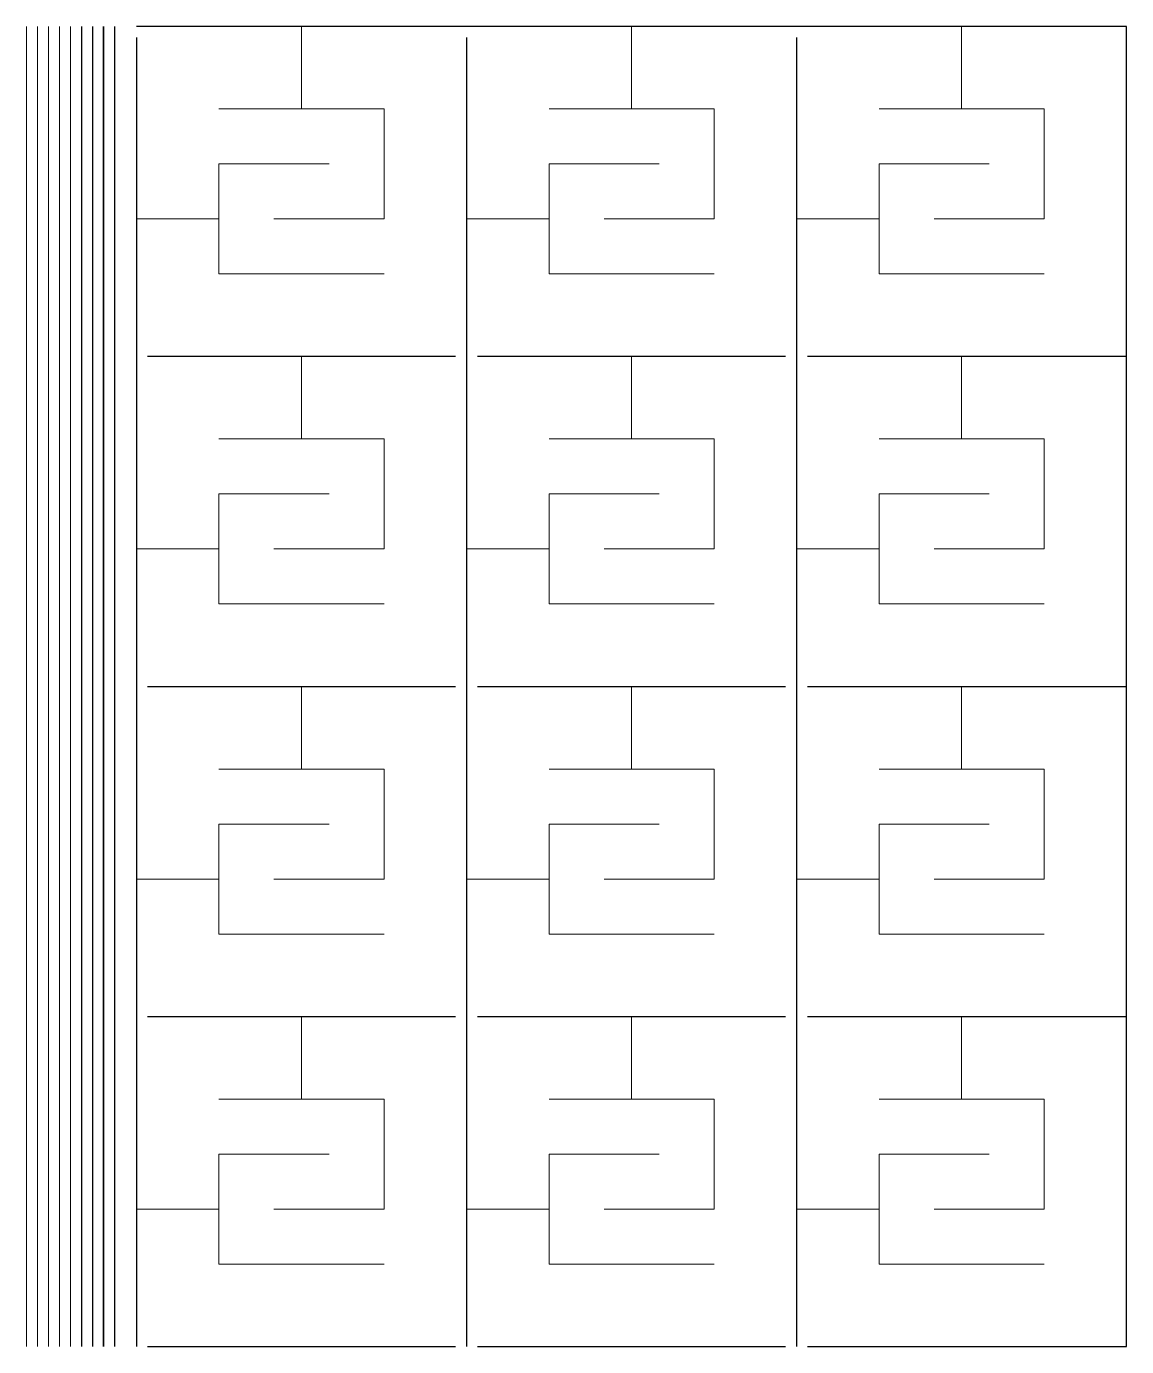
# Model space of a CAD drawing. Header units: millimetres. Extents: x 1 to 101, y 9 to 129.
import ezdxf

# ---------------------------------------------------------------- set-up
doc = ezdxf.new("R2010")
doc.units = ezdxf.units.MM

msp = doc.modelspace()

# ---------------------------------------------------------------- linework, layer by layer
at = {"lineweight": 5}
msp.add_line((1.21, 129), (1.21, 9), dxfattribs=at)
at = {"lineweight": 9}
for p, q in [((2.21, 129), (2.21, 9)), ((26.21, 121.5), (26.21, 129)), ((56.21, 129), (56.21, 121.5)), ((86.21, 121.5), (86.21, 129)), ((18.71, 121.5), (33.71, 121.5)), ((33.71, 111.5), (33.71, 121.5)), ((48.71, 121.5), (63.71, 121.5)), ((63.71, 111.5), (63.71, 121.5)), ((78.71, 121.5), (93.71, 121.5)), ((93.71, 111.5), (93.71, 121.5)), ((18.71, 106.5), (18.71, 116.5)), ((18.71, 116.5), (28.71, 116.5)), ((48.71, 106.5), (48.71, 116.5)), ((48.71, 116.5), (58.71, 116.5)), ((78.71, 106.5), (78.71, 116.5)), ((78.71, 116.5), (88.71, 116.5)), ((18.71, 111.5), (11.21, 111.5)), ((23.71, 111.5), (33.71, 111.5)), ((48.71, 111.5), (41.21, 111.5)), ((53.71, 111.5), (63.71, 111.5)), ((78.71, 111.5), (71.21, 111.5)), ((83.71, 111.5), (93.71, 111.5)), ((18.71, 106.5), (33.71, 106.5)), ((48.71, 106.5), (63.71, 106.5)), ((78.71, 106.5), (93.71, 106.5)), ((26.21, 91.5), (26.21, 99)), ((56.21, 91.5), (56.21, 99)), ((86.21, 91.5), (86.21, 99)), ((18.71, 91.5), (33.71, 91.5)), ((33.71, 81.5), (33.71, 91.5)), ((48.71, 91.5), (63.71, 91.5)), ((63.71, 81.5), (63.71, 91.5)), ((78.71, 91.5), (93.71, 91.5)), ((93.71, 81.5), (93.71, 91.5)), ((18.71, 76.5), (18.71, 86.5)), ((18.71, 86.5), (28.71, 86.5)), ((48.71, 76.5), (48.71, 86.5)), ((48.71, 86.5), (58.71, 86.5)), ((78.71, 76.5), (78.71, 86.5)), ((78.71, 86.5), (88.71, 86.5)), ((18.71, 81.5), (11.21, 81.5)), ((23.71, 81.5), (33.71, 81.5)), ((48.71, 81.5), (41.21, 81.5)), ((53.71, 81.5), (63.71, 81.5)), ((78.71, 81.5), (71.21, 81.5)), ((83.71, 81.5), (93.71, 81.5)), ((18.71, 76.5), (33.71, 76.5)), ((48.71, 76.5), (63.71, 76.5)), ((78.71, 76.5), (93.71, 76.5)), ((26.21, 61.5), (26.21, 69)), ((56.21, 61.5), (56.21, 69)), ((86.21, 61.5), (86.21, 69)), ((18.71, 61.5), (33.71, 61.5)), ((33.71, 51.5), (33.71, 61.5)), ((48.71, 61.5), (63.71, 61.5)), ((63.71, 51.5), (63.71, 61.5)), ((78.71, 61.5), (93.71, 61.5)), ((93.71, 51.5), (93.71, 61.5)), ((18.71, 46.5), (18.71, 56.5)), ((18.71, 56.5), (28.71, 56.5)), ((48.71, 46.5), (48.71, 56.5)), ((48.71, 56.5), (58.71, 56.5)), ((78.71, 46.5), (78.71, 56.5)), ((78.71, 56.5), (88.71, 56.5)), ((18.71, 51.5), (11.21, 51.5)), ((23.71, 51.5), (33.71, 51.5)), ((48.71, 51.5), (41.21, 51.5)), ((53.71, 51.5), (63.71, 51.5)), ((78.71, 51.5), (71.21, 51.5)), ((83.71, 51.5), (93.71, 51.5)), ((18.71, 46.5), (33.71, 46.5)), ((48.71, 46.5), (63.71, 46.5)), ((78.71, 46.5), (93.71, 46.5)), ((26.21, 31.5), (26.21, 39)), ((56.21, 31.5), (56.21, 39)), ((86.21, 31.5), (86.21, 39)), ((18.71, 31.5), (33.71, 31.5)), ((33.71, 21.5), (33.71, 31.5)), ((48.71, 31.5), (63.71, 31.5)), ((63.71, 21.5), (63.71, 31.5)), ((78.71, 31.5), (93.71, 31.5)), ((93.71, 21.5), (93.71, 31.5)), ((18.71, 16.5), (18.71, 26.5)), ((18.71, 26.5), (28.71, 26.5)), ((48.71, 16.5), (48.71, 26.5)), ((48.71, 26.5), (58.71, 26.5)), ((78.71, 16.5), (78.71, 26.5)), ((78.71, 26.5), (88.71, 26.5)), ((18.71, 21.5), (11.21, 21.5)), ((23.71, 21.5), (33.71, 21.5)), ((48.71, 21.5), (41.21, 21.5)), ((53.71, 21.5), (63.71, 21.5)), ((78.71, 21.5), (71.21, 21.5)), ((83.71, 21.5), (93.71, 21.5)), ((18.71, 16.5), (33.71, 16.5)), ((48.71, 16.5), (63.71, 16.5)), ((78.71, 16.5), (93.71, 16.5))]:
    msp.add_line(p, q, dxfattribs=at)
at = {"lineweight": 13}
msp.add_line((3.21, 129), (3.21, 9), dxfattribs=at)
at = {"lineweight": 15}
msp.add_line((4.21, 129), (4.21, 9), dxfattribs=at)
msp.add_line((4.21, 129), (4.21, 9), dxfattribs=at)
at = {"lineweight": 20}
msp.add_line((5.21, 129), (5.21, 9), dxfattribs=at)
at = {"lineweight": 25}
msp.add_line((6.21, 129), (6.21, 9), dxfattribs=at)
at = {"lineweight": 30}
msp.add_line((7.21, 129), (7.21, 9), dxfattribs=at)
at = {"lineweight": 35}
msp.add_line((8.21, 129), (8.21, 9), dxfattribs=at)
for p, q in [((9.21, 129), (9.21, 9)), ((101.21, 129), (11.21, 129)), ((101.21, 9), (101.21, 129)), ((11.21, 128), (11.21, 9)), ((41.21, 128), (41.21, 9)), ((71.21, 128), (71.21, 9)), ((40.21, 99), (12.21, 99)), ((70.21, 99), (42.21, 99)), ((101.21, 99), (72.21, 99)), ((12.21, 69), (40.21, 69)), ((42.21, 69), (70.21, 69)), ((72.21, 69), (101.21, 69)), ((12.21, 39), (40.21, 39)), ((42.21, 39), (70.21, 39)), ((72.21, 39), (101.21, 39)), ((12.21, 9), (40.21, 9)), ((42.21, 9), (70.21, 9)), ((72.21, 9), (101.21, 9))]:
    msp.add_line(p, q)

doc.saveas('drawing.dxf')
